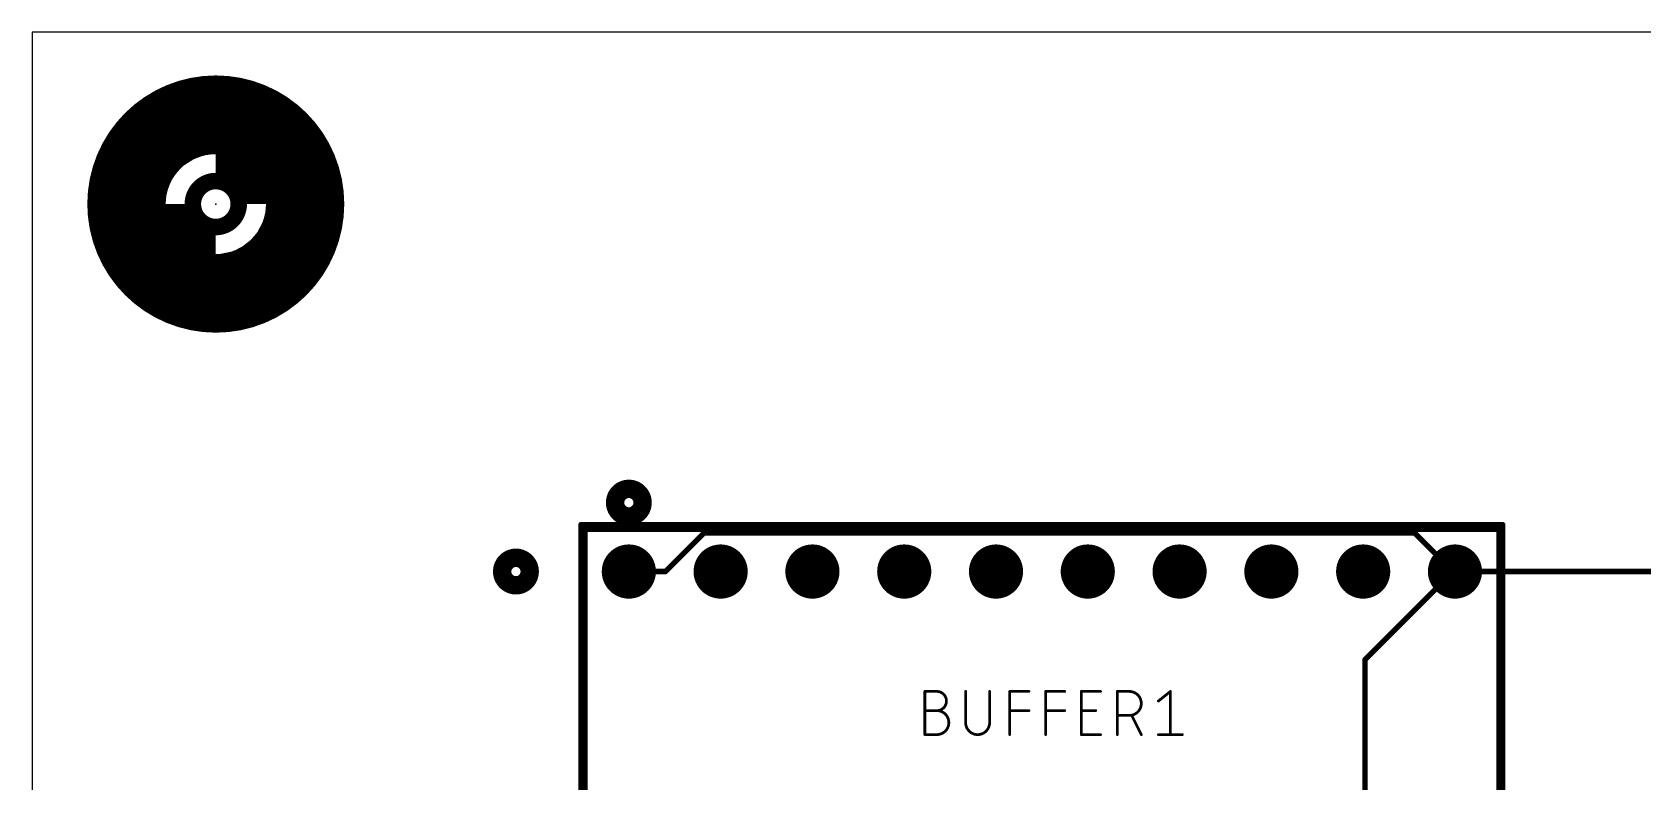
# Model space of a CAD drawing. Extents: x 0 to 5.05, y 0 to 4.04.
# Drawn here: x 0 to 1.755, y 3.221 to 4.037 of the extents above; entities that cross this region are included whole.
import ezdxf

# ---------------------------------------------------------------- set-up
doc = ezdxf.new("R2010")
doc.units = 0
for name, color, linetype in [('1', 12, 'CONTINUOUS'), ('17', 110, 'CONTINUOUS'), ('20', 31, 'CONTINUOUS'), ('21', 253, 'CONTINUOUS'), ('22', 253, 'CONTINUOUS'), ('23', 53, 'CONTINUOUS'), ('25', 253, 'CONTINUOUS'), ('39', 12, 'CONTINUOUS'), ('40', 132, 'CONTINUOUS'), ('41', 12, 'CONTINUOUS'), ('42', 132, 'CONTINUOUS'), ('43', 110, 'CONTINUOUS'), ('51', 253, 'CONTINUOUS')]:
    doc.layers.add(name, color=color, linetype=linetype)

# ---------------------------------------------------------------- blocks, each defined once
blk = doc.blocks.new('ROUNDP')
at = {"const_width": 0.5}
blk.add_lwpolyline([(0, -0.25, 1), (0, 0.25, 1), (0, -0.25)], format="xyb", dxfattribs=at)

msp = doc.modelspace()

# ---------------------------------------------------------------- linework, layer by layer
at = {"layer": '1', "const_width": 0.006}
for points in [[(0.732, 3.492), (0.69, 3.45)], [(1.506, 3.492), (0.732, 3.492)], [(1.548, 3.45), (1.506, 3.492)], [(0.69, 3.45), (0.65, 3.45)], [(1.548, 3.45), (1.452, 3.354)], [(1.548, 3.45), (1.55, 3.45)], [(1.55, 3.45), (1.95, 3.45)], [(1.452, 3.354), (1.452, 3.186)]]:
    msp.add_lwpolyline(points, dxfattribs=at)
at = {"layer": '1', "const_width": 0.003}
for points in [[(0.732, 3.4935, 1), (0.732, 3.4905)], [(0.733061, 3.490939, 1), (0.730939, 3.493061)], [(1.507061, 3.493061, 1), (1.504939, 3.490939)], [(1.506, 3.4905, 1), (1.506, 3.4935)], [(0.65, 3.4515, 1), (0.65, 3.4485)], [(0.688939, 3.451061, 1), (0.691061, 3.448939)], [(0.69, 3.4485, 1), (0.69, 3.4515)], [(1.548, 3.4515, 1), (1.548, 3.4485)], [(1.549061, 3.448939, 1), (1.546939, 3.451061)], [(1.546939, 3.448939, 1), (1.549061, 3.451061)], [(1.55, 3.4515, 1), (1.55, 3.4485)], [(1.55, 3.4485, 1), (1.55, 3.4515)], [(1.4535, 3.354, 1), (1.4505, 3.354)], [(1.450939, 3.355061, 1), (1.453061, 3.352939)]]:
    msp.add_lwpolyline(points, format="xyb", dxfattribs=at)
at = {"layer": '20'}
for p, q in [((5.049213, 4.037008), (0, 4.037008)), ((0, 4.037008), (0, 0))]:
    msp.add_line(p, q, dxfattribs=at)
msp.add_circle((0.2, 3.85), 0.055118, dxfattribs=at)
at = {"layer": '21'}
for points, const_width in [([(0.2, 3.735, 1), (0.2, 3.965, 1), (0.2, 3.735)], 0.006), ([(0.2, 3.790945, 1), (0.2, 3.909055, 1), (0.2, 3.790945)], 0.008), ([(0.598, 3.5025, 1), (0.598, 3.4995)], 0.003), ([(0.5995, 3.501, 1), (0.5965, 3.501)], 0.003), ([(1.6035, 3.501, 1), (1.6005, 3.501)], 0.003), ([(1.602, 3.4995, 1), (1.602, 3.5025)], 0.003), ([(0.542, 3.45, 1), (0.512, 3.45)], 0.02), ([(0.512, 3.45, 1), (0.542, 3.45)], 0.02), ([(0.517, 3.45, 1), (0.507, 3.45)], 0.01), ([(0.547, 3.45, 1), (0.537, 3.45)], 0.01), ([(0.507, 3.45, 1), (0.517, 3.45)], 0.01), ([(0.537, 3.45, 1), (0.547, 3.45)], 0.01)]:
    msp.add_lwpolyline(points, format="xyb", dxfattribs=dict(at, const_width=const_width))
at = {"layer": '21', "const_width": 0.006}
for points in [[(1.602, 3.501), (0.598, 3.501)], [(0.598, 3.501), (0.598, 3.091)], [(1.602, 3.091), (1.602, 3.501)]]:
    msp.add_lwpolyline(points, dxfattribs=at)
at = {"layer": '22'}
for points, const_width in [([(0.542, 3.45, 1), (0.512, 3.45)], 0.02), ([(0.512, 3.45, 1), (0.542, 3.45)], 0.02), ([(0.517, 3.45, 1), (0.507, 3.45)], 0.01), ([(0.547, 3.45, 1), (0.537, 3.45)], 0.01), ([(0.507, 3.45, 1), (0.517, 3.45)], 0.01), ([(0.537, 3.45, 1), (0.547, 3.45)], 0.01)]:
    msp.add_lwpolyline(points, format="xyb", dxfattribs=dict(at, const_width=const_width))
at = {"layer": '23'}
for p in [(0.2, 3.85), (0.65, 3.45)]:
    msp.add_point(p, dxfattribs=at)
at = {"layer": '25', "const_width": 0.003}
for points in [[(0.9725, 3.2725), (0.9725, 3.3195)], [(0.9725, 3.3195), (0.985555, 3.3195)], [(1.016917, 3.3195), (1.016917, 3.285555)], [(1.043028, 3.285555), (1.043028, 3.3195)], [(1.064994, 3.2725), (1.064994, 3.3195)], [(1.064994, 3.3195), (1.085883, 3.3195)], [(1.103994, 3.2725), (1.103994, 3.3195)], [(1.103994, 3.3195), (1.124883, 3.3195)], [(1.142994, 3.2725), (1.142994, 3.3195)], [(1.142994, 3.3195), (1.163883, 3.3195)], [(1.18217, 3.2725), (1.18217, 3.3195)], [(1.18217, 3.3195), (1.195225, 3.3195)], [(1.226916, 3.309055), (1.239971, 3.3195)], [(1.239971, 3.3195), (1.239971, 3.2725)], [(0.9725, 3.298611), (0.985555, 3.298611)], [(1.064994, 3.298611), (1.085883, 3.298611)], [(1.103994, 3.298611), (1.124883, 3.298611)], [(1.142994, 3.298611), (1.158661, 3.298611)], [(1.195225, 3.293389), (1.18217, 3.293389)], [(1.208281, 3.2725), (1.197836, 3.293389)], [(0.985555, 3.2725), (0.9725, 3.2725)], [(1.163883, 3.2725), (1.142994, 3.2725)], [(1.226916, 3.2725), (1.253027, 3.2725)]]:
    msp.add_lwpolyline(points, dxfattribs=at)
at = {"layer": '25'}
for points, const_width in [([(0.97325, 3.3195, 1), (0.97175, 3.3195)], 0.0015), ([(0.9725, 3.32025, 1), (0.9725, 3.31875)], 0.0015), ([(0.985555, 3.298611, 1), (0.985555, 3.3195)], 0.003), ([(0.985555, 3.32025, 1), (0.985555, 3.31875)], 0.0015), ([(0.985555, 3.31875, 1), (0.985555, 3.32025)], 0.0015), ([(1.017667, 3.3195, 1), (1.016167, 3.3195)], 0.0015), ([(1.043778, 3.3195, 1), (1.042278, 3.3195)], 0.0015), ([(1.065744, 3.3195, 1), (1.064244, 3.3195)], 0.0015), ([(1.064994, 3.32025, 1), (1.064994, 3.31875)], 0.0015), ([(1.085883, 3.31875, 1), (1.085883, 3.32025)], 0.0015), ([(1.104744, 3.3195, 1), (1.103244, 3.3195)], 0.0015), ([(1.103994, 3.32025, 1), (1.103994, 3.31875)], 0.0015), ([(1.124883, 3.31875, 1), (1.124883, 3.32025)], 0.0015), ([(1.143744, 3.3195, 1), (1.142244, 3.3195)], 0.0015), ([(1.142994, 3.32025, 1), (1.142994, 3.31875)], 0.0015), ([(1.163883, 3.31875, 1), (1.163883, 3.32025)], 0.0015), ([(1.18292, 3.3195, 1), (1.18142, 3.3195)], 0.0015), ([(1.18217, 3.32025, 1), (1.18217, 3.31875)], 0.0015), ([(1.195225, 3.293389, 1), (1.195225, 3.3195)], 0.003), ([(1.195225, 3.32025, 1), (1.195225, 3.31875)], 0.0015), ([(1.195225, 3.31875, 1), (1.195225, 3.32025)], 0.0015), ([(1.240721, 3.3195, 1), (1.239221, 3.3195)], 0.0015), ([(1.24044, 3.318914, 1), (1.239503, 3.320086)], 0.0015), ([(0.9725, 3.299361, 1), (0.9725, 3.297861)], 0.0015), ([(0.985555, 3.2725, 1), (0.985555, 3.298611)], 0.003), ([(0.985555, 3.299361, 1), (0.985555, 3.297861)], 0.0015), ([(0.985555, 3.299361, 1), (0.985555, 3.297861)], 0.0015), ([(0.985555, 3.297861, 1), (0.985555, 3.299361)], 0.0015), ([(1.064994, 3.299361, 1), (1.064994, 3.297861)], 0.0015), ([(1.085883, 3.297861, 1), (1.085883, 3.299361)], 0.0015), ([(1.103994, 3.299361, 1), (1.103994, 3.297861)], 0.0015), ([(1.124883, 3.297861, 1), (1.124883, 3.299361)], 0.0015), ([(1.142994, 3.299361, 1), (1.142994, 3.297861)], 0.0015), ([(1.158661, 3.297861, 1), (1.158661, 3.299361)], 0.0015), ([(1.226447, 3.309641, 1), (1.227384, 3.30847)], 0.0015), ([(1.016917, 3.285555, 1), (1.043028, 3.285555)], 0.003), ([(1.017667, 3.285555, 1), (1.016167, 3.285555)], 0.0015), ([(1.016167, 3.285555, 1), (1.017667, 3.285555)], 0.0015), ([(1.043778, 3.285555, 1), (1.042278, 3.285555)], 0.0015), ([(1.042278, 3.285555, 1), (1.043778, 3.285555)], 0.0015), ([(1.18217, 3.294139, 1), (1.18217, 3.292639)], 0.0015), ([(1.195225, 3.294139, 1), (1.195225, 3.292639)], 0.0015), ([(1.195225, 3.292639, 1), (1.195225, 3.294139)], 0.0015), ([(1.198507, 3.293724, 1), (1.197165, 3.293053)], 0.0015), ([(0.9725, 3.27325, 1), (0.9725, 3.27175)], 0.0015), ([(0.97175, 3.2725, 1), (0.97325, 3.2725)], 0.0015), ([(0.985555, 3.27325, 1), (0.985555, 3.27175)], 0.0015), ([(0.985555, 3.27175, 1), (0.985555, 3.27325)], 0.0015), ([(1.064244, 3.2725, 1), (1.065744, 3.2725)], 0.0015), ([(1.103244, 3.2725, 1), (1.104744, 3.2725)], 0.0015), ([(1.142994, 3.27325, 1), (1.142994, 3.27175)], 0.0015), ([(1.142244, 3.2725, 1), (1.143744, 3.2725)], 0.0015), ([(1.163883, 3.27175, 1), (1.163883, 3.27325)], 0.0015), ([(1.18142, 3.2725, 1), (1.18292, 3.2725)], 0.0015), ([(1.20761, 3.272165, 1), (1.208952, 3.272835)], 0.0015), ([(1.226916, 3.27325, 1), (1.226916, 3.27175)], 0.0015), ([(1.239221, 3.2725, 1), (1.240721, 3.2725)], 0.0015), ([(1.253027, 3.27175, 1), (1.253027, 3.27325)], 0.0015)]:
    msp.add_lwpolyline(points, format="xyb", dxfattribs=dict(at, const_width=const_width))
at = {"layer": '39', "const_width": 0.08}
msp.add_lwpolyline([(0.2, 3.75, 1), (0.2, 3.95, 1), (0.2, 3.75)], format="xyb", dxfattribs=at)
at = {"layer": '40', "const_width": 0.08}
msp.add_lwpolyline([(0.2, 3.75, 1), (0.2, 3.95, 1), (0.2, 3.75)], format="xyb", dxfattribs=at)
at = {"layer": '41', "const_width": 0.08}
msp.add_lwpolyline([(0.2, 3.75, 1), (0.2, 3.95, 1), (0.2, 3.75)], format="xyb", dxfattribs=at)
at = {"layer": '42', "const_width": 0.08}
msp.add_lwpolyline([(0.2, 3.75, 1), (0.2, 3.95, 1), (0.2, 3.75)], format="xyb", dxfattribs=at)
at = {"layer": '43', "const_width": 0.08}
msp.add_lwpolyline([(0.2, 3.75, 1), (0.2, 3.95, 1), (0.2, 3.75)], format="xyb", dxfattribs=at)
at = {"layer": '51'}
for points, const_width in [([(0.27, 3.85, 0.414214), (0.2, 3.92)], 0.09), ([(0.13, 3.85, 0.414214), (0.2, 3.78)], 0.09), ([(0.2, 3.825, 1), (0.2, 3.875, 1), (0.2, 3.825)], 0.018), ([(0.665, 3.525, 1), (0.635, 3.525)], 0.02), ([(0.635, 3.525, 1), (0.665, 3.525)], 0.02), ([(0.64, 3.525, 1), (0.63, 3.525)], 0.01), ([(0.63, 3.525, 1), (0.64, 3.525)], 0.01), ([(0.67, 3.525, 1), (0.66, 3.525)], 0.01), ([(0.66, 3.525, 1), (0.67, 3.525)], 0.01), ([(0.602, 3.4975, 1), (0.602, 3.4945)], 0.003), ([(0.6035, 3.496, 1), (0.6005, 3.496)], 0.003), ([(1.5995, 3.496, 1), (1.5965, 3.496)], 0.003), ([(1.598, 3.4945, 1), (1.598, 3.4975)], 0.003)]:
    msp.add_lwpolyline(points, format="xyb", dxfattribs=dict(at, const_width=const_width))
at = {"layer": '51', "const_width": 0.006}
for points in [[(1.598, 3.496), (0.602, 3.496)], [(0.602, 3.496), (0.602, 3.096)], [(1.598, 3.096), (1.598, 3.496)]]:
    msp.add_lwpolyline(points, dxfattribs=at)

# ---------------------------------------------------------------- block references
at = {"layer": '17', "xscale": 0.059, "yscale": 0.059}
for p in [(0.65, 3.45), (0.65, 3.45), (0.75, 3.45), (0.75, 3.45), (0.85, 3.45), (0.85, 3.45), (0.95, 3.45), (0.95, 3.45), (1.05, 3.45), (1.05, 3.45), (1.15, 3.45), (1.15, 3.45), (1.25, 3.45), (1.25, 3.45), (1.35, 3.45), (1.35, 3.45), (1.45, 3.45), (1.45, 3.45), (1.55, 3.45), (1.55, 3.45)]:
    msp.add_blockref('ROUNDP', p, dxfattribs=at)

doc.saveas('drawing.dxf')
